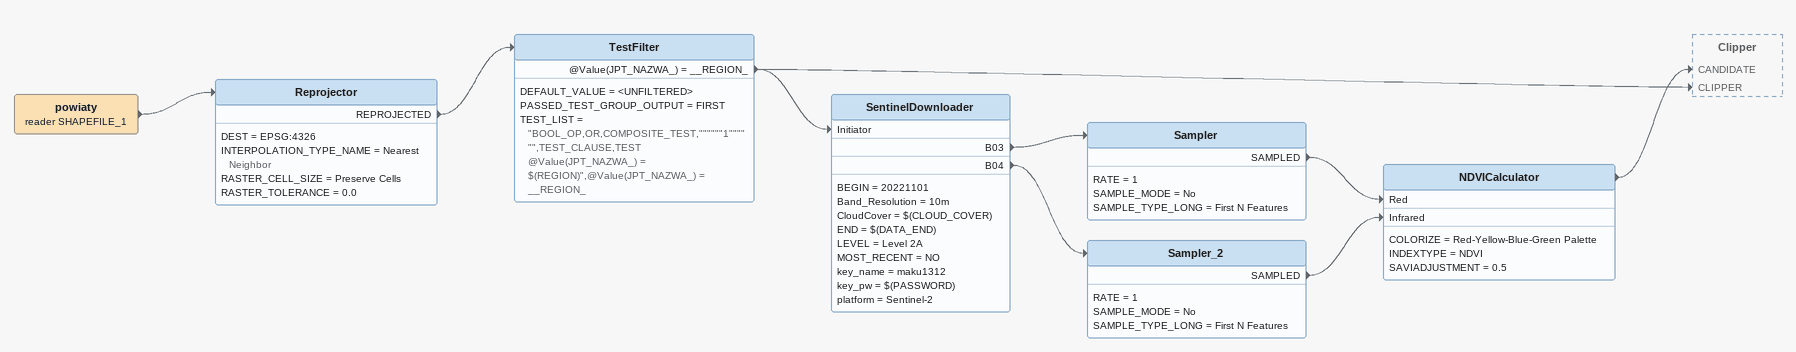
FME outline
powiaty (reader SHAPEFILE_1)
    -> Reprojector
Reprojector
    DEST = EPSG:4326
    INTERPOLATION_TYPE_NAME = Nearest Neighbor
    RASTER_CELL_SIZE = Preserve Cells
    RASTER_TOLERANCE = 0.0
    REPROJECTED -> TestFilter
TestFilter
    DEFAULT_VALUE = <UNFILTERED>
    PASSED_TEST_GROUP_OUTPUT = FIRST
    TEST_LIST = "BOOL_OP,OR,COMPOSITE_TEST,""""""1"""""",TEST_CLAUSE,TEST @Value(JPT_NAZWA_) = $(REGION)",@Value(JPT_NAZWA_) = __REGION_
    @Value(JPT_NAZWA_) = __REGION_ -> Clipper [CLIPPER]
    @Value(JPT_NAZWA_) = __REGION_ -> SentinelDownloader [Initiator]
SentinelDownloader
    BEGIN = 20221101
    Band_Resolution = 10m
    CloudCover = $(CLOUD_COVER)
    END = $(DATA_END)
    LEVEL = Level 2A
    MOST_RECENT = NO
    key_name = maku1312
    key_pw = $(PASSWORD)
    platform = Sentinel-2
    B03 -> Sampler
    B04 -> Sampler_2
Sampler
    RATE = 1
    SAMPLE_MODE = No
    SAMPLE_TYPE_LONG = First N Features
    SAMPLED -> NDVICalculator [Red]
Sampler_2
    RATE = 1
    SAMPLE_MODE = No
    SAMPLE_TYPE_LONG = First N Features
    SAMPLED -> NDVICalculator [Infrared]
NDVICalculator
    COLORIZE = Red-Yellow-Blue-Green Palette
    INDEXTYPE = NDVI
    SAVIADJUSTMENT = 0.5
    -> Clipper [CANDIDATE]
